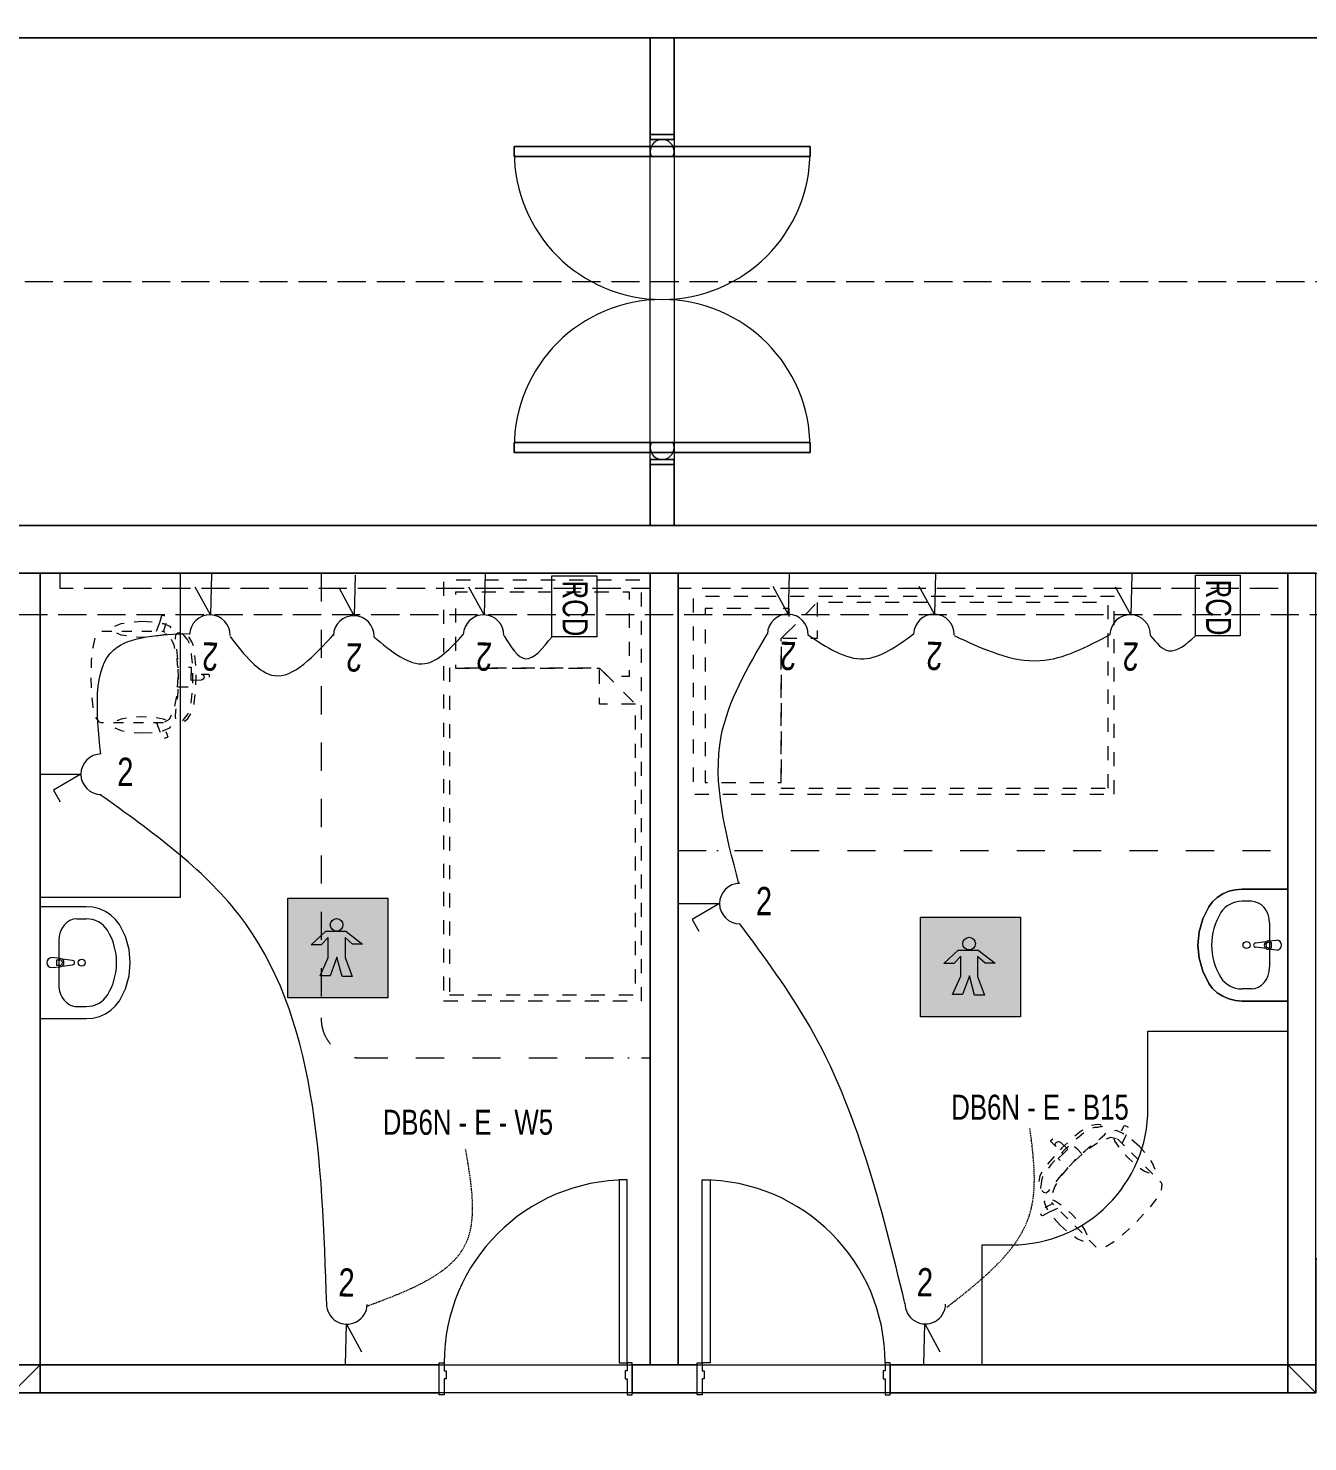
# Model space of a CAD drawing. Header units: millimetres. Extents: x 11356 to 46017, y -5218 to 16780.
# Drawn here: x 24480 to 30879, y 9708 to 16780 of the extents above; entities that cross this region are included whole.
import ezdxf

# ---------------------------------------------------------------- set-up
doc = ezdxf.new("R2010")
doc.units = ezdxf.units.MM
for name, pattern in [('IMPORT-Contour Line', [100, 50, -50]), ('IMPORT-Dashed', [282.222223, 141.111112, -141.111112]), ('IMPORT-Hidden Line', [195.611112, 141.111112, -54.5]), ('IMPORT-Insulation 90', [90, 0, -90, 0, 0]), ('IMPORT-Small Dashed', [141.111111, 70.555556, -70.555556]), ('WSP_NZ_Hidden', [9.5, 6.5, -3])]:
    doc.linetypes.add(name, pattern=pattern)
for name, color, linetype, lineweight in [('_Essential Power', 1, 'Continuous', 13), ('_Non Essential Power', 1, 'Continuous', 13), ('A-Des_ Fittings General_Pen_No__1', 7, 'Continuous', 13), ('A-Des_ Fittings General_Pen_No__81', 251, 'Continuous', 18), ('A-Des_ Fittings Plumbing', 7, 'Continuous', 13), ('A-Des_ Fittings Plumbing_Pen_No__81', 251, 'Continuous', 18), ('A-Des_ Furniture_Pen_No__81', 251, 'Continuous', 18), ('A-Des_ Roofs_Pen_No__81', 251, 'Continuous', 18), ('A-Des_ Walls', 7, 'Continuous', 13), ('A-Des_ Walls_Pen_No__81', 251, 'Continuous', 18), ('ARCHICAD Doors_Pen_No__81', 251, 'Continuous', 18), ('L07 Enlarged Ground Proposed Plan 02_GFGF Enlarged Proposed Plan 02_dwg', 8, 'Continuous', 13), ('New_A-Des_ Fittings General_Pen_No__1', 7, 'Continuous', 13), ('New_A-Des_ Zones_Pen_No__94', 250, 'Continuous', 18)]:
    doc.layers.add(name, color=color, linetype=linetype, lineweight=lineweight)
doc.styles.add('Arial Narrow', font='ARIALN.TTF', dxfattribs={"width": 0.9, "height": 125})

# ---------------------------------------------------------------- blocks, each defined once
blk = doc.blocks.new('L07 Enlarged Ground Proposed Plan 02_GFGF Enlarged Proposed Plan 02_dwg_Slab_2_1-12185896-NEW GROUND FLOOR LAYOUT - ELECTRICAL PROPOSED PLAN 02')
at = {"layer": 'A-Des_ Furniture_Pen_No__81', "color": 254, "flags": 128}
blk.add_lwpolyline([(24539.7, 12431.5), (24539.7, 14053.3), (25239.7, 14053.3), (25239.7, 12431.5)], close=True, dxfattribs=at)
blk = doc.blocks.new('L07 Enlarged Ground Proposed Plan 02_GFGF Enlarged Proposed Plan 02_dwg_Slab_3_1-12185897-NEW GROUND FLOOR LAYOUT - ELECTRICAL PROPOSED PLAN 02')
at = {"layer": 'A-Des_ Furniture_Pen_No__81', "color": 254, "flags": 128}
blk.add_lwpolyline([(30079.7, 11376.8), (30079.7, 11763.3), (30779.7, 11763.3), (30779.7, 10093.3), (30079.7, 10093.3), (29250.5, 10093.3), (29250.5, 10693.3), (29396.2, 10693.3)], dxfattribs=at)
at = {"layer": 'A-Des_ Furniture_Pen_No__81', "color": 254}
blk.add_arc((29396.2, 11376.8), 683.5, 270, 0, dxfattribs=at)
blk = doc.blocks.new('L07 Enlarged Ground Proposed Plan 02_GFGF Enlarged Proposed Plan 02_dwg_Wall_1_1-12185911-NEW GROUND FLOOR LAYOUT - ELECTRICAL PROPOSED PLAN 02')
at = {"layer": 'A-Des_ Walls', "color": 50, "flags": 128}
blk.add_lwpolyline([(19130, 16780.4), (19130, 16733.3), (38942.7, 16733.3), (38942.7, 16780.4)], dxfattribs=at)
at = {"layer": 'A-Des_ Walls_Pen_No__81', "color": 254, "flags": 128}
for points in [[(27589.7, 16733.3), (19130, 16733.3), (19130, 16780.4)], [(27709.7, 16733.3), (38942.7, 16733.3), (38942.7, 16780.4)]]:
    blk.add_lwpolyline(points, dxfattribs=at)
blk = doc.blocks.new('L07 Enlarged Ground Proposed Plan 02_GFGF Enlarged Proposed Plan 02_dwg_Wall_25_1-12186026-NEW GROUND FLOOR LAYOUT - ELECTRICAL PROPOSED PLAN 02')
at = {"layer": 'A-Des_ Walls', "color": 50, "flags": 128}
blk.add_lwpolyline([(38739, 14293.3), (24399.7, 14293.3), (24399.7, 14053.3), (38739, 14053.3)], close=True, dxfattribs=at)
at = {"layer": 'A-Des_ Walls_Pen_No__81', "color": 254}
for p, q in [((27589.7, 14293.3), (24399.7, 14293.3)), ((24539.7, 14053.3), (27589.7, 14053.3)), ((27729.7, 14053.3), (30779.7, 14053.3))]:
    blk.add_line(p, q, dxfattribs=at)
at = {"layer": 'A-Des_ Walls_Pen_No__81', "color": 254, "flags": 128}
blk.add_lwpolyline([(27709.7, 14293.3), (38889, 14293.3), (38889, 14053.3)], dxfattribs=at)
blk = doc.blocks.new('L07 Enlarged Ground Proposed Plan 02_GFGF Enlarged Proposed Plan 02_dwg_Wall_35_1-12186041-NEW GROUND FLOOR LAYOUT - ELECTRICAL PROPOSED PLAN 02')
at = {"layer": 'A-Des_ Walls', "color": 50, "flags": 128}
for points in [[(24539.7, 10093.3), (24399.7, 9953.3), (24539.7, 9953.3), (24539.7, 10093.3), (24539.7, 14053.3), (24399.7, 14053.3), (24399.7, 10093.3)], [(24399.7, 10093.3), (24399.7, 9953.3), (24539.7, 10093.3)]]:
    blk.add_lwpolyline(points, close=True, dxfattribs=at)
at = {"layer": 'A-Des_ Walls_Pen_No__81', "color": 254}
blk.add_line((24539.7, 10093.3), (24539.7, 14053.3), dxfattribs=at)
at = {"layer": 'A-Des_ Walls_Pen_No__81', "color": 254, "flags": 128}
blk.add_lwpolyline([(24399.7, 14053.3), (24399.7, 9953.3), (24539.7, 9953.3)], dxfattribs=at)
blk = doc.blocks.new('L07 Enlarged Ground Proposed Plan 02_GFGF Enlarged Proposed Plan 02_dwg_CI Tools Door_22__1-12186042-NEW GROUND FLOOR LAYOUT - ELECTRICAL PROPOSED PLAN 02')
at = {"layer": 'ARCHICAD Doors_Pen_No__81', "color": 254, "flags": 128}
for points in [[(27434.7, 11018.3), (27434.7, 10103.3), (27474.7, 10103.3), (27474.7, 11018.3), (27434.7, 11018.3), (27434.7, 10103.3), (27474.7, 10103.3), (27474.7, 11018.3)], [(26569.7, 10063.3), (26569.7, 10023.3), (26559.7, 10023.3), (26559.7, 9943.3), (26534.7, 9943.3), (26534.7, 10103.3), (26559.7, 10103.3), (26559.7, 10063.3), (26569.7, 10063.3), (26569.7, 10023.3), (26559.7, 10023.3), (26559.7, 9943.3), (26534.7, 9943.3), (26534.7, 10103.3), (26559.7, 10103.3), (26559.7, 10063.3)], [(27464.7, 10063.3), (27464.7, 10023.3), (27474.7, 10023.3), (27474.7, 9943.3), (27499.7, 9943.3), (27499.7, 10103.3), (27474.7, 10103.3), (27474.7, 10063.3), (27464.7, 10063.3), (27464.7, 10023.3), (27474.7, 10023.3), (27474.7, 9943.3), (27499.7, 9943.3), (27499.7, 10103.3), (27474.7, 10103.3), (27474.7, 10063.3)]]:
    blk.add_lwpolyline(points, close=True, dxfattribs=at)
at = {"layer": 'ARCHICAD Doors_Pen_No__81', "color": 254}
blk.add_arc((27474.7, 10103.3), 915, 90, 180, dxfattribs=at)
blk = doc.blocks.new('L07 Enlarged Ground Proposed Plan 02_GFGF Enlarged Proposed Plan 02_dwg_CI Tools Door_23__1-12186043-NEW GROUND FLOOR LAYOUT - ELECTRICAL PROPOSED PLAN 02')
at = {"layer": 'ARCHICAD Doors_Pen_No__81', "color": 254, "flags": 128}
for points in [[(27889.7, 11018.3), (27889.7, 10103.3), (27849.7, 10103.3), (27849.7, 11018.3), (27889.7, 11018.3), (27889.7, 10103.3), (27849.7, 10103.3), (27849.7, 11018.3)], [(27859.7, 10063.3), (27859.7, 10023.3), (27849.7, 10023.3), (27849.7, 9943.3), (27824.7, 9943.3), (27824.7, 10103.3), (27849.7, 10103.3), (27849.7, 10063.3), (27859.7, 10063.3), (27859.7, 10023.3), (27849.7, 10023.3), (27849.7, 9943.3), (27824.7, 9943.3), (27824.7, 10103.3), (27849.7, 10103.3), (27849.7, 10063.3)], [(28754.7, 10063.3), (28754.7, 10023.3), (28764.7, 10023.3), (28764.7, 9943.3), (28789.7, 9943.3), (28789.7, 10103.3), (28764.7, 10103.3), (28764.7, 10063.3), (28754.7, 10063.3), (28754.7, 10023.3), (28764.7, 10023.3), (28764.7, 9943.3), (28789.7, 9943.3), (28789.7, 10103.3), (28764.7, 10103.3), (28764.7, 10063.3)]]:
    blk.add_lwpolyline(points, close=True, dxfattribs=at)
at = {"layer": 'ARCHICAD Doors_Pen_No__81', "color": 254}
blk.add_arc((27849.7, 10103.3), 915, 0, 90, dxfattribs=at)
blk = doc.blocks.new('L07 Enlarged Ground Proposed Plan 02_GFGF Enlarged Proposed Plan 02_dwg_Wall_36_1-12186044-NEW GROUND FLOOR LAYOUT - ELECTRICAL PROPOSED PLAN 02')
at = {"layer": 'A-Des_ Walls', "color": 50, "flags": 128}
for points in [[(24539.7, 10093.3), (24539.7, 9953.3), (26534.7, 9953.3), (26534.7, 10093.3)], [(27499.7, 10093.3), (27499.7, 9953.3), (27824.7, 9953.3), (27824.7, 10093.3)], [(30779.7, 9953.3), (30919.7, 9953.3), (30779.7, 10093.3)]]:
    blk.add_lwpolyline(points, close=True, dxfattribs=at)
blk.add_lwpolyline([(30779.7, 10093.3), (30919.7, 9953.3), (30919.7, 10093.3), (30779.7, 10093.3), (28789.7, 10093.3), (28789.7, 9953.3), (30779.7, 9953.3), (30779.7, 10093.3)], dxfattribs=at)
at = {"layer": 'A-Des_ Walls_Pen_No__81', "color": 254, "flags": 128}
for points in [[(24539.7, 9953.3), (26534.7, 9953.3), (26534.7, 10093.3), (24539.7, 10093.3)], [(27589.7, 10093.3), (27499.7, 10093.3), (27499.7, 9953.3), (27824.7, 9953.3), (27824.7, 10093.3), (27729.7, 10093.3)], [(30919.7, 10093.3), (30919.7, 9953.3), (28789.7, 9953.3), (28789.7, 10093.3), (30779.7, 10093.3)]]:
    blk.add_lwpolyline(points, dxfattribs=at)
for name in ['L07 Enlarged Ground Proposed Plan 02_GFGF Enlarged Proposed Plan 02_dwg_CI Tools Door_22__1-12186042-NEW GROUND FLOOR LAYOUT - ELECTRICAL PROPOSED PLAN 02', 'L07 Enlarged Ground Proposed Plan 02_GFGF Enlarged Proposed Plan 02_dwg_CI Tools Door_23__1-12186043-NEW GROUND FLOOR LAYOUT - ELECTRICAL PROPOSED PLAN 02']:
    blk.add_blockref(name, (0, 0))
blk = doc.blocks.new('L07 Enlarged Ground Proposed Plan 02_GFGF Enlarged Proposed Plan 02_dwg_Wall_37_1-12186045-NEW GROUND FLOOR LAYOUT - ELECTRICAL PROPOSED PLAN 02')
at = {"layer": 'A-Des_ Walls', "color": 50, "flags": 128}
blk.add_lwpolyline([(30919.7, 10093.3), (30919.7, 14053.3), (30779.7, 14053.3), (30779.7, 10093.3)], close=True, dxfattribs=at)
at = {"layer": 'A-Des_ Walls_Pen_No__81', "color": 254}
for p, q in [((30779.7, 14053.3), (30779.7, 10093.3)), ((30919.7, 10763.3), (30919.7, 14053.3)), ((30919.7, 10093.3), (30919.7, 10623.3))]:
    blk.add_line(p, q, dxfattribs=at)
blk = doc.blocks.new('L07 Enlarged Ground Proposed Plan 02_GFGF Enlarged Proposed Plan 02_dwg_Wall_39_1-12186049-NEW GROUND FLOOR LAYOUT - ELECTRICAL PROPOSED PLAN 02')
at = {"layer": 'A-Des_ Walls', "color": 50, "flags": 128}
blk.add_lwpolyline([(27729.7, 10093.3), (27729.7, 14053.3), (27589.7, 14053.3), (27589.7, 10093.3)], close=True, dxfattribs=at)
at = {"layer": 'A-Des_ Walls_Pen_No__81', "color": 254}
for p, q in [((27589.7, 14053.3), (27589.7, 10093.3)), ((27729.7, 10093.3), (27729.7, 14053.3))]:
    blk.add_line(p, q, dxfattribs=at)
blk = doc.blocks.new('L07 Enlarged Ground Proposed Plan 02_GFGF Enlarged Proposed Plan 02_dwg_CI Tools Door_33__1-12186104-NEW GROUND FLOOR LAYOUT - ELECTRICAL PROPOSED PLAN 02')
at = {"layer": 'ARCHICAD Doors_Pen_No__81', "color": 254, "flags": 128}
for points in [[(27589.7, 16248.3), (27709.7, 16248.3), (27709.7, 16223.3), (27589.7, 16223.3)], [(27709.7, 16223.3), (27709.7, 16248.3), (27589.7, 16248.3), (27589.7, 16223.3)], [(26909.7, 16188.3), (26909.7, 16138.3), (27703, 16138.3), (26909.7, 16138.3), (26909.7, 16188.3), (27703, 16188.3)], [(28389.7, 16138.3), (28389.7, 16188.3), (27596.4, 16188.3), (28389.7, 16188.3), (28389.7, 16138.3), (27596.4, 16138.3)], [(26909.7, 14658.3), (26909.7, 14708.3), (27703, 14708.3), (26909.7, 14708.3), (26909.7, 14658.3), (27703, 14658.3)], [(28389.7, 14708.3), (28389.7, 14658.3), (27596.4, 14658.3), (28389.7, 14658.3), (28389.7, 14708.3), (27596.4, 14708.3)], [(27589.7, 14598.3), (27709.7, 14598.3), (27709.7, 14623.3), (27589.7, 14623.3)], [(27709.7, 14623.3), (27709.7, 14598.3), (27589.7, 14598.3), (27589.7, 14623.3)]]:
    blk.add_lwpolyline(points, close=True, dxfattribs=at)
at = {"layer": 'ARCHICAD Doors_Pen_No__81', "color": 254}
for centre, radius, start, end in [((27649.7, 16163.3), 60, 0, 180), ((27649.7, 16163.3), 740, 180, 360), ((27639.7, 16163.3), 50, 150, 210), ((27639.7, 16163.3), 50, 150, 210), ((27659.7, 16163.3), 50, 330, 30), ((27659.7, 16163.3), 50, 330, 30), ((27649.7, 14683.3), 740, 0, 180), ((27639.7, 14683.3), 50, 150, 210), ((27639.7, 14683.3), 50, 150, 210), ((27649.7, 14683.3), 60, 180, 0), ((27659.7, 14683.3), 50, 330, 30), ((27659.7, 14683.3), 50, 330, 30)]:
    blk.add_arc(centre, radius, start, end, dxfattribs=at)
blk = doc.blocks.new('L07 Enlarged Ground Proposed Plan 02_GFGF Enlarged Proposed Plan 02_dwg_Wall_84_1-12186105-NEW GROUND FLOOR LAYOUT - ELECTRICAL PROPOSED PLAN 02')
at = {"layer": 'A-Des_ Walls', "color": 50, "flags": 128}
for points in [[(27709.7, 16733.3), (27589.7, 16733.3), (27589.7, 16248.3), (27709.7, 16248.3)], [(27589.7, 14293.3), (27709.7, 14293.3), (27709.7, 14598.3), (27589.7, 14598.3)]]:
    blk.add_lwpolyline(points, close=True, dxfattribs=at)
at = {"layer": 'A-Des_ Walls_Pen_No__81', "color": 254, "flags": 128}
for points in [[(27589.7, 16733.3), (27589.7, 16248.3), (27709.7, 16248.3), (27709.7, 16733.3)], [(27589.7, 14293.3), (27589.7, 14598.3), (27709.7, 14598.3), (27709.7, 14293.3)]]:
    blk.add_lwpolyline(points, dxfattribs=at)
blk.add_blockref('L07 Enlarged Ground Proposed Plan 02_GFGF Enlarged Proposed Plan 02_dwg_CI Tools Door_33__1-12186104-NEW GROUND FLOOR LAYOUT - ELECTRICAL PROPOSED PLAN 02', (0, 0))
blk = doc.blocks.new('L07 Enlarged Ground Proposed Plan 02_GFGF Enlarged Proposed Plan 02_dwg_Roof_1_1-12186170-NEW GROUND FLOOR LAYOUT - ELECTRICAL PROPOSED PLAN 02')
at = {"layer": 'A-Des_ Roofs_Pen_No__81', "color": 254, "linetype": 'IMPORT-Hidden Line', "flags": 128}
for points in [[(11355.8, 15514.2), (40119.7, 15514.2), (40119.7, 16780.4)], [(40119.7, 15514.2), (40119.7, 13845.1), (11355.8, 13845.1)]]:
    blk.add_lwpolyline(points, dxfattribs=at)
blk = doc.blocks.new('L07 Enlarged Ground Proposed Plan 02_GFGF Enlarged Proposed Plan 02_dwg_Hospital Bed 24_60__1-12186219-NEW GROUND FLOOR LAYOUT - ELECTRICAL PROPOSED PLAN 02')
at = {"layer": 'A-Des_ Furniture_Pen_No__81', "color": 254, "linetype": 'IMPORT-Small Dashed', "flags": 128}
for points in [[(26557.1, 11913.7), (27547.1, 11913.7), (27547.1, 14018.7), (26557.1, 14018.7)], [(26617.1, 13578.7), (27337.1, 13578.7), (27377.1, 13538.7), (27487.1, 13538.7), (27487.1, 13958.7), (26617.1, 13958.7)], [(26587.1, 11943.7), (27517.1, 11943.7), (27517.1, 13398.7), (27337.1, 13578.7), (26587.1, 13578.7)]]:
    blk.add_lwpolyline(points, close=True, dxfattribs=at)
blk.add_lwpolyline([(27517.1, 13398.7), (27337.1, 13398.7), (27337.1, 13578.7)], dxfattribs=at)
blk = doc.blocks.new('L07 Enlarged Ground Proposed Plan 02_GFGF Enlarged Proposed Plan 02_dwg_Office Chair 06 24_61__1-12186220-NEW GROUND FLOOR LAYOUT - ELECTRICAL PROPOSED PLAN 02')
at = {"layer": 'A-Des_ Furniture_Pen_No__81', "color": 254, "linetype": 'IMPORT-Contour Line', "flags": 128}
for points in [[(25049.9, 13813.4), (25107, 13810.3), (25155.3, 13801.6), (25187.6, 13788.6), (25198.9, 13773.2), (25187.6, 13757.7), (25155.3, 13744.7), (25107, 13736), (25049.9, 13732.9), (24992.9, 13736), (24944.6, 13744.7), (24912.3, 13757.7), (24900.9, 13773.2), (24912.3, 13788.6), (24944.6, 13801.6), (24992.9, 13810.3)], [(25317, 13591.6), (25310.1, 13664.9), (25305.3, 13690.7), (25298, 13710.7), (25277.9, 13741.7), (25264.8, 13752.2), (25228.7, 13755.5), (25217.1, 13748.8), (25214.1, 13731.6), (25216.7, 13702.7), (25222.5, 13657.4), (25227.2, 13606.4), (25229.5, 13534.1), (25227.2, 13461.8), (25222.5, 13410.9), (25216.7, 13365.6), (25214.1, 13336.7), (25217.1, 13319.5), (25228.7, 13312.7), (25264.8, 13316), (25277.9, 13326.6), (25298, 13357.6), (25305.3, 13377.6), (25310.1, 13403.4), (25317, 13476.6), (25319.2, 13534.1)], [(25049.9, 13254.9), (25107, 13257.9), (25155.3, 13266.7), (25187.6, 13279.7), (25198.9, 13295.1), (25187.6, 13310.5), (25155.3, 13323.6), (25107, 13332.3), (25049.9, 13335.4), (24992.9, 13332.3), (24944.6, 13323.6), (24912.3, 13310.5), (24900.9, 13295.1), (24912.3, 13279.7), (24944.6, 13266.7), (24992.9, 13257.9)]]:
    blk.add_lwpolyline(points, close=True, dxfattribs=at)
for points in [[(25121.3, 13763.4), (25136.9, 13806.8), (25139.8, 13811.9), (25144.4, 13815.6), (25150, 13817.2), (25155.8, 13816.5), (25160.9, 13813.6), (25164.5, 13809), (25166.1, 13803.3), (25165.4, 13797.5)], [(25136.9, 13806.8), (25148.3, 13842.2), (25152.1, 13844.1), (25174.9, 13836.7), (25176.8, 13832.9), (25165.4, 13797.5), (25155.7, 13763.3), (25183.6, 13746), (25207.3, 13696.3), (25223.2, 13621.9), (25225.6, 13584.5), (25264.3, 13584.5), (25294.2, 13584.5), (25294.2, 13551), (25344.1, 13549.2), (25381, 13549.2), (25384, 13546.2), (25384, 13534.1), (25384, 13522.1), (25381, 13519), (25344.1, 13519), (25294.2, 13517.3), (25294.2, 13483.8), (25264.3, 13483.8), (25225.6, 13483.8), (25223.2, 13446.4), (25207.3, 13372), (25183.6, 13322.3), (25155.7, 13305), (25165.4, 13270.8), (25176.8, 13235.4), (25174.9, 13231.6), (25152.1, 13224.1), (25148.3, 13226.1), (25136.9, 13261.5)], [(25155.7, 13305), (25155.5, 13304.9), (25121.3, 13304.9), (24912.2, 13304.9), (24876.1, 13304.9), (24845, 13304.9), (24836.4, 13309.4), (24815.3, 13336.2), (24814.4, 13338.4), (24803.7, 13384.3), (24796.6, 13453), (24796.5, 13454.1), (24794, 13534.1), (24796.5, 13614.2), (24796.6, 13615.2), (24803.7, 13684), (24814.4, 13729.9), (24815.3, 13732.1), (24836.4, 13758.9), (24845, 13763.4), (24876.1, 13763.4), (24912.2, 13763.4), (25121.3, 13763.4), (25155.5, 13763.4), (25155.7, 13763.3)], [(25259.3, 13742.9), (25254.2, 13749.2), (25251.6, 13752.9)], [(25251.6, 13315.4), (25254.2, 13319.1), (25259.3, 13325.4), (25265.5, 13334.4), (25275.6, 13346.1), (25283.2, 13359.3), (25289.5, 13379.7), (25294.5, 13405.6), (25298.2, 13435.6), (25300.7, 13468.1), (25302.2, 13501.4), (25302.6, 13534.1), (25302.2, 13566.9), (25300.7, 13600.2), (25298.2, 13632.7), (25294.5, 13662.7), (25289.5, 13688.6), (25283.2, 13709), (25275.6, 13722.2), (25265.5, 13733.9), (25259.3, 13742.9)], [(25225.6, 13483.8), (25228.8, 13534.1), (25225.6, 13584.5)], [(25294.2, 13517.3), (25294.2, 13534.1), (25294.2, 13551)], [(25344.1, 13549.2), (25349.8, 13548.1), (25354.7, 13544.8), (25357.9, 13539.9), (25359.1, 13534.1), (25357.9, 13528.4), (25354.7, 13523.5), (25349.8, 13520.2), (25344.1, 13519)], [(25121.3, 13304.9), (25136.9, 13261.5), (25139.8, 13256.4), (25144.4, 13252.7), (25150, 13251.1), (25155.8, 13251.8), (25160.9, 13254.7), (25164.5, 13259.3), (25166.1, 13265), (25165.4, 13270.8)]]:
    blk.add_lwpolyline(points, dxfattribs=at)
blk = doc.blocks.new('L07 Enlarged Ground Proposed Plan 02_GFGF Enlarged Proposed Plan 02_dwg_Office Chair 06 24_62__1-12186221-NEW GROUND FLOOR LAYOUT - ELECTRICAL PROPOSED PLAN 02')
at = {"layer": 'A-Des_ Furniture_Pen_No__81', "color": 254, "linetype": 'IMPORT-Contour Line', "flags": 128}
for points in [[(29609.8, 11136), (29563, 11079.3), (29548.1, 11057.6), (29539.1, 11038.4), (29531.4, 11002.2), (29533.3, 10985.5), (29556.4, 10957.6), (29569.4, 10954.2), (29583.7, 10964.2), (29602.3, 10986.5), (29630.2, 11022.7), (29662.9, 11062), (29712.4, 11114.7), (29765.2, 11164.2), (29804.5, 11196.9), (29840.7, 11224.9), (29862.9, 11243.5), (29873, 11257.8), (29869.5, 11270.7), (29841.7, 11293.9), (29824.9, 11295.8), (29788.8, 11288), (29769.6, 11279.1), (29747.9, 11264.2), (29691.2, 11217.3), (29649, 11178.2)], [(30036.8, 11185.3), (29994.4, 11223.4), (29954, 11251.4), (29921.9, 11265), (29903, 11262.2), (29900.1, 11243.2), (29913.7, 11211.2), (29941.8, 11170.8), (29979.9, 11128.3), (30022.4, 11090.2), (30062.8, 11062.2), (30094.8, 11048.6), (30113.7, 11051.4), (30116.6, 11070.3), (30103, 11102.4), (30075, 11142.8)], [(29641.9, 10790.3), (29603.8, 10832.8), (29575.7, 10873.2), (29562.1, 10905.2), (29565, 10924.2), (29583.9, 10927), (29616, 10913.4), (29656.3, 10885.4), (29698.8, 10847.2), (29737, 10804.8), (29765, 10764.4), (29778.6, 10732.3), (29775.7, 10713.4), (29756.8, 10710.5), (29724.8, 10724.2), (29684.4, 10752.2)]]:
    blk.add_lwpolyline(points, close=True, dxfattribs=at)
for points in [[(29585.1, 10856.5), (29552, 10839.5), (29547.9, 10840.8), (29537.1, 10862.2), (29538.4, 10866.3), (29571.5, 10883.2), (29602.5, 10900.6), (29595.1, 10932.5), (29613.4, 10984.5), (29654.8, 11048.3), (29679.6, 11076.4), (29652.2, 11103.8), (29631, 11125), (29654.7, 11148.6), (29620.7, 11185.1), (29594.6, 11211.2), (29594.6, 11215.5), (29603.2, 11224), (29611.7, 11232.5), (29615.9, 11232.6), (29642, 11206.5), (29678.6, 11172.5), (29702.2, 11196.1), (29723.4, 11175), (29750.7, 11147.6), (29778.9, 11172.4), (29842.7, 11213.7), (29894.7, 11232.1), (29926.6, 11224.6), (29943.9, 11255.6), (29960.9, 11288.7), (29965, 11290.1), (29986.3, 11279.2), (29987.6, 11275.2), (29970.6, 11242.1)], [(29851.5, 11285.1), (29847, 11284.3), (29838.9, 11283.5), (29828.2, 11281.4), (29812.8, 11280.3), (29798, 11276.4), (29779.2, 11266.4), (29757.3, 11251.6), (29733.5, 11233), (29708.8, 11211.8), (29684.2, 11189.3), (29660.7, 11166.5), (29637.9, 11143), (29615.3, 11118.4), (29594.2, 11093.6), (29575.6, 11069.8), (29560.7, 11048), (29550.8, 11029.2), (29546.9, 11014.4), (29545.7, 10999), (29543.7, 10988.2)], [(29951.1, 11200.3), (29970.6, 11242.1), (29972.3, 11247.8), (29971.6, 11253.6), (29968.8, 11258.7), (29964.2, 11262.3), (29958.5, 11263.9), (29952.7, 11263.1), (29947.6, 11260.3), (29943.9, 11255.6)], [(29926.6, 11224.6), (29926.8, 11224.6), (29951.1, 11200.3), (30098.9, 11052.5), (30124.4, 11027), (30146.4, 11005), (30149.2, 10995.7), (30145.3, 10961.8), (30144.4, 10959.7), (30119.4, 10919.6), (30075.9, 10866), (30075.2, 10865.2), (30020.4, 10806.8), (29962, 10752), (29961.2, 10751.3), (29907.5, 10707.7), (29867.5, 10682.8), (29865.3, 10681.9), (29831.4, 10677.9), (29822.1, 10680.8), (29800.2, 10702.7), (29774.7, 10728.2), (29626.8, 10876.1), (29602.6, 10900.3), (29602.5, 10900.6)], [(29620.7, 11185.1), (29617.5, 11190), (29616.3, 11195.7), (29617.5, 11201.5), (29620.8, 11206.4), (29625.7, 11209.7), (29631.4, 11210.8), (29637.2, 11209.7), (29642, 11206.5)], [(29678.6, 11172.5), (29666.6, 11160.5), (29654.7, 11148.6)], [(29750.7, 11147.6), (29712.9, 11114.3), (29679.6, 11076.4)], [(29543.7, 10988.2), (29542.9, 10980.2), (29542.1, 10975.7)], [(29626.8, 10876.1), (29585.1, 10856.5), (29579.4, 10854.9), (29573.6, 10855.6), (29568.5, 10858.4), (29564.9, 10863), (29563.3, 10868.6), (29564, 10874.5), (29566.9, 10879.6), (29571.5, 10883.2)]]:
    blk.add_lwpolyline(points, dxfattribs=at)
blk = doc.blocks.new('L07 Enlarged Ground Proposed Plan 02_GFGF Enlarged Proposed Plan 02_dwg_Basin 24_63__1-12186222-NEW GROUND FLOOR LAYOUT - ELECTRICAL PROPOSED PLAN 02')
at = {"layer": 'A-Des_ Fittings Plumbing', "color": 50, "flags": 128}
blk.add_lwpolyline([(30779.7, 11913.3), (30779.7, 12473.3), (30550.6, 12473.3), (30516.9, 12470.6), (30484.2, 12462.6), (30453.7, 12449.5), (30426.3, 12431.8), (30402.8, 12410), (30384.1, 12384.8), (30354.2, 12324), (30335.9, 12259.5), (30329.7, 12193.3), (30335.9, 12127.1), (30354.2, 12062.7), (30384.1, 12001.8), (30402.8, 11976.6), (30426.3, 11954.8), (30453.7, 11937.1), (30484.2, 11924), (30516.9, 11916), (30550.6, 11913.3)], close=True, dxfattribs=at)
at = {"layer": 'A-Des_ Fittings Plumbing_Pen_No__81', "color": 254}
for p, q in [((30596.4, 12412.4), (30550.6, 12412.4)), ((30687.4, 12304.2), (30687.4, 12082.4)), ((30618, 12204.4), (30670.9, 12211)), ((30670.9, 12175.6), (30618, 12182.2)), ((30680.4, 12214.3), (30722.4, 12218.3)), ((30722.4, 12168.3), (30680.4, 12172.3)), ((30596.4, 11974.2), (30550.6, 11974.2))]:
    blk.add_line(p, q, dxfattribs=at)
at = {"layer": 'A-Des_ Fittings Plumbing_Pen_No__81', "color": 254, "flags": 128}
blk.add_lwpolyline([(30779.7, 11913.3), (30550.6, 11913.3), (30516.9, 11916), (30484.2, 11924), (30453.7, 11937.1), (30426.3, 11954.8), (30402.8, 11976.6), (30384.1, 12001.8), (30354.2, 12062.7), (30335.9, 12127.1), (30329.7, 12193.3), (30335.9, 12259.5), (30354.2, 12324), (30384.1, 12384.8), (30402.8, 12410), (30426.3, 12431.8), (30453.7, 12449.5), (30484.2, 12462.6), (30516.9, 12470.6), (30550.6, 12473.3), (30779.7, 12473.3)], close=True, dxfattribs=at)
blk.add_lwpolyline([(30682.6, 12179.7), (30697.5, 12179.7), (30697.5, 12206.9), (30682.6, 12206.9)], dxfattribs=at)
at = {"layer": 'A-Des_ Fittings Plumbing_Pen_No__81', "color": 254}
blk.add_circle((30572.6, 12193.3), 17.5, dxfattribs=at)
for centre, radius, start, end in [((30619.4, 12193.3), 11.2, 97.13892, 262.86108), ((30682.3, 12193.3), 21.1, 122.77103, 237.22897), ((30682.6, 12193.3), 13.6, 90, 270), ((30682.3, 12193.3), 21.1, 95.16961, 122.77103), ((30682.3, 12193.3), 21.1, 237.22897, 264.83039), ((30722.4, 12193.3), 25, 270, 90)]:
    blk.add_arc(centre, radius, start, end, dxfattribs=at)
for centre, major_axis, ratio, start_param, end_param in [((30550.6, 12304.2), (121.2, 0), 0.892754, 1.570796, 2.644618), ((30596.4, 12304.1), (0, 108.3), 0.83962, 4.712389, 6.283185), ((30779.7, 12193.3), (381.8, 0), 0.892754, 2.644618, 3.638567), ((30550.6, 12082.4), (121.2, 0), 0.892754, 3.638567, 4.712389), ((30596.4, 12082.5), (0, 108.3), 0.83962, 3.141593, 4.712389)]:
    blk.add_ellipse(centre, major_axis=major_axis, ratio=ratio, start_param=start_param, end_param=end_param, dxfattribs=at)
blk = doc.blocks.new('L07 Enlarged Ground Proposed Plan 02_GFGF Enlarged Proposed Plan 02_dwg_Hospital Bed 24_64__1-12186223-NEW GROUND FLOOR LAYOUT - ELECTRICAL PROPOSED PLAN 02')
at = {"layer": 'A-Des_ Furniture_Pen_No__81', "color": 254, "linetype": 'IMPORT-Small Dashed', "flags": 128}
for points in [[(29910.8, 12947.6), (29910.8, 13937.6), (27805.8, 13937.6), (27805.8, 12947.6)], [(28245.8, 13007.6), (28245.8, 13727.6), (28285.8, 13767.6), (28285.8, 13877.6), (27865.8, 13877.6), (27865.8, 13007.6)], [(29880.8, 12977.6), (29880.8, 13907.6), (28425.8, 13907.6), (28245.8, 13727.6), (28245.8, 12977.6)]]:
    blk.add_lwpolyline(points, close=True, dxfattribs=at)
blk.add_lwpolyline([(28425.8, 13907.6), (28425.8, 13727.6), (28245.8, 13727.6)], dxfattribs=at)
blk = doc.blocks.new('L07 Enlarged Ground Proposed Plan 02_GFGF Enlarged Proposed Plan 02_dwg_Basin 24_85__1-12186254-NEW GROUND FLOOR LAYOUT - ELECTRICAL PROPOSED PLAN 02')
at = {"layer": 'A-Des_ Fittings Plumbing', "color": 50, "flags": 128}
blk.add_lwpolyline([(24539.7, 11825.4), (24768.8, 11825.4), (24802.5, 11828.1), (24835.1, 11836.1), (24865.7, 11849.2), (24893.1, 11866.9), (24916.5, 11888.7), (24935.3, 11913.9), (24965.2, 11974.7), (24983.5, 12039.1), (24989.7, 12105.4), (24983.5, 12171.6), (24965.2, 12236), (24935.3, 12296.9), (24916.5, 12322), (24893.1, 12343.8), (24865.7, 12361.6), (24835.1, 12374.7), (24802.5, 12382.7), (24768.8, 12385.4), (24539.7, 12385.4)], close=True, dxfattribs=at)
at = {"layer": 'A-Des_ Fittings Plumbing_Pen_No__81', "color": 254}
for p, q in [((24723, 12324.5), (24768.8, 12324.5)), ((24632, 12216.3), (24632, 11994.5)), ((24639, 12126.4), (24597, 12130.4)), ((24701.4, 12116.5), (24648.5, 12123.1)), ((24648.5, 12087.6), (24701.4, 12094.3)), ((24597, 12080.4), (24639, 12084.4)), ((24723, 11886.2), (24768.8, 11886.2))]:
    blk.add_line(p, q, dxfattribs=at)
at = {"layer": 'A-Des_ Fittings Plumbing_Pen_No__81', "color": 254, "flags": 128}
blk.add_lwpolyline([(24539.7, 11825.4), (24768.8, 11825.4), (24802.5, 11828.1), (24835.1, 11836.1), (24865.7, 11849.2), (24893.1, 11866.9), (24916.5, 11888.7), (24935.3, 11913.9), (24965.2, 11974.7), (24983.5, 12039.1), (24989.7, 12105.4), (24983.5, 12171.6), (24965.2, 12236), (24935.3, 12296.9), (24916.5, 12322), (24893.1, 12343.8), (24865.7, 12361.6), (24835.1, 12374.7), (24802.5, 12382.7), (24768.8, 12385.4), (24539.7, 12385.4)], close=True, dxfattribs=at)
blk.add_lwpolyline([(24636.8, 12091.8), (24621.9, 12091.8), (24621.9, 12119), (24636.8, 12119)], dxfattribs=at)
at = {"layer": 'A-Des_ Fittings Plumbing_Pen_No__81', "color": 254}
blk.add_circle((24746.8, 12105.4), 17.5, dxfattribs=at)
for centre, radius, start, end in [((24597, 12105.4), 25, 90, 270), ((24636.8, 12105.4), 13.6, 270, 90), ((24637.1, 12105.4), 21.1, 57.22897, 84.83039), ((24637.1, 12105.4), 21.1, 302.77103, 57.22897), ((24700, 12105.4), 11.2, 277.13892, 82.86108), ((24637.1, 12105.4), 21.1, 275.16961, 302.77103)]:
    blk.add_arc(centre, radius, start, end, dxfattribs=at)
for centre, major_axis, ratio, start_param, end_param in [((24723, 12216.2), (0, 108.3), 0.83962, 0, 1.570796), ((24768.8, 12216.3), (121.2, 0), 0.892754, 0.496975, 1.570796), ((24539.7, 12105.4), (381.8, 0), 0.892754, 5.78621, 6.78016), ((24723, 11994.6), (0, 108.3), 0.83962, 1.570796, 3.141593), ((24768.8, 11994.4), (121.2, 0), 0.892754, 4.712389, 5.78621)]:
    blk.add_ellipse(centre, major_axis=major_axis, ratio=ratio, start_param=start_param, end_param=end_param, dxfattribs=at)
blk = doc.blocks.new('L07 Enlarged Ground Proposed Plan 02_GFGF Enlarged Proposed Plan 02_dwg_Wall_133_1-12186340-NEW GROUND FLOOR LAYOUT - ELECTRICAL PROPOSED PLAN 02')
at = {"layer": 'A-Des_ Fittings General_Pen_No__81', "color": 254, "linetype": 'IMPORT-Hidden Line', "flags": 128}
blk.add_lwpolyline([(24637.9, 14053.3), (24637.9, 13978.3), (27589.7, 13978.3), (27589.7, 14053.3)], close=True, dxfattribs=at)
blk = doc.blocks.new('L07 Enlarged Ground Proposed Plan 02_GFGF Enlarged Proposed Plan 02_dwg_Wall_134_1-12186341-NEW GROUND FLOOR LAYOUT - ELECTRICAL PROPOSED PLAN 02')
at = {"layer": 'A-Des_ Fittings General_Pen_No__81', "color": 254, "linetype": 'IMPORT-Hidden Line', "flags": 128}
blk.add_lwpolyline([(27729.7, 14053.3), (27729.7, 13978.3), (30779.7, 13978.3), (30779.7, 14053.3)], close=True, dxfattribs=at)
blk = doc.blocks.new('L07 Enlarged Ground Proposed Plan 02_GFGF Enlarged Proposed Plan 02_dwg-12097911-NEW GROUND FLOOR LAYOUT - ELECTRICAL PROPOSED PLAN 02')
at = {"layer": 'A-Des_ Fittings General_Pen_No__1', "color": 9, "linetype": 'IMPORT-Dashed'}
for p, q in [((25944.6, 14053.3), (25944.6, 11829)), ((27729.7, 12666.4), (30779.7, 12666.4)), ((26136.3, 11629), (27589.7, 11629))]:
    blk.add_line(p, q, dxfattribs=at)
blk.add_arc((26140.5, 11824.9), 195.9, 178.78881, 268.78876, dxfattribs=at)
at = {"layer": 'New_A-Des_ Fittings General_Pen_No__1', "color": 9, "linetype": 'IMPORT-Insulation 90'}
for p, q in [((28017.2, 12666.4), (27729.7, 12666.4)), ((27302.2, 11629), (27589.7, 11629))]:
    blk.add_line(p, q, dxfattribs=at)
at = {"layer": 'New_A-Des_ Zones_Pen_No__94', "color": 253}
for p, q in [((24539.7, 14053.3), (24539.7, 12431.5)), ((25239.7, 14053.3), (24539.7, 14053.3))]:
    blk.add_line(p, q, dxfattribs=at)
at = {"layer": 'New_A-Des_ Zones_Pen_No__94', "color": 253, "flags": 128}
for points in [[(11355.8, 14293.3), (16509.7, 14293.3), (20329.7, 14293.3), (24399.7, 14293.3), (27589.7, 14293.3), (27589.7, 16733.3), (11355.8, 16733.3)], [(24539.7, 12431.5), (24539.7, 10093.3), (27589.7, 10093.3), (27589.7, 14053.3), (25239.7, 14053.3)], [(27729.7, 14053.3), (27729.7, 10093.3), (29250.5, 10093.3)], [(30779.7, 11763.3), (30779.7, 14053.3), (27729.7, 14053.3)], [(29250.5, 10093.3), (30779.7, 10093.3), (30779.7, 11763.3)]]:
    blk.add_lwpolyline(points, dxfattribs=at)
for points in [[(27709.7, 16733.3), (27709.7, 14293.3), (35494, 14293.3), (35494, 14297.6), (35699, 14297.6), (35699, 14293.3), (38889, 14293.3), (38889, 4239.1), (41074.2, 4239.1), (41074.2, 16733.3)], [(24399.7, 8113.3), (25919.7, 8113.3), (31899.7, 8113.3), (31899.7, 9068.3), (32084.7, 9253.3), (32229.7, 9253.3), (35174, 9253.3), (35174, 9513.3), (35494, 9513.3), (35494, 10623.3), (30919.7, 10623.3), (30919.7, 9953.3), (24399.7, 9953.3)]]:
    blk.add_lwpolyline(points, close=True, dxfattribs=at)
for name in ['L07 Enlarged Ground Proposed Plan 02_GFGF Enlarged Proposed Plan 02_dwg_Wall_1_1-12185911-NEW GROUND FLOOR LAYOUT - ELECTRICAL PROPOSED PLAN 02', 'L07 Enlarged Ground Proposed Plan 02_GFGF Enlarged Proposed Plan 02_dwg_Roof_1_1-12186170-NEW GROUND FLOOR LAYOUT - ELECTRICAL PROPOSED PLAN 02', 'L07 Enlarged Ground Proposed Plan 02_GFGF Enlarged Proposed Plan 02_dwg_Wall_84_1-12186105-NEW GROUND FLOOR LAYOUT - ELECTRICAL PROPOSED PLAN 02', 'L07 Enlarged Ground Proposed Plan 02_GFGF Enlarged Proposed Plan 02_dwg_Wall_25_1-12186026-NEW GROUND FLOOR LAYOUT - ELECTRICAL PROPOSED PLAN 02', 'L07 Enlarged Ground Proposed Plan 02_GFGF Enlarged Proposed Plan 02_dwg_Wall_35_1-12186041-NEW GROUND FLOOR LAYOUT - ELECTRICAL PROPOSED PLAN 02', 'L07 Enlarged Ground Proposed Plan 02_GFGF Enlarged Proposed Plan 02_dwg_Slab_2_1-12185896-NEW GROUND FLOOR LAYOUT - ELECTRICAL PROPOSED PLAN 02', 'L07 Enlarged Ground Proposed Plan 02_GFGF Enlarged Proposed Plan 02_dwg_Wall_133_1-12186340-NEW GROUND FLOOR LAYOUT - ELECTRICAL PROPOSED PLAN 02', 'L07 Enlarged Ground Proposed Plan 02_GFGF Enlarged Proposed Plan 02_dwg_Hospital Bed 24_60__1-12186219-NEW GROUND FLOOR LAYOUT - ELECTRICAL PROPOSED PLAN 02', 'L07 Enlarged Ground Proposed Plan 02_GFGF Enlarged Proposed Plan 02_dwg_Wall_39_1-12186049-NEW GROUND FLOOR LAYOUT - ELECTRICAL PROPOSED PLAN 02', 'L07 Enlarged Ground Proposed Plan 02_GFGF Enlarged Proposed Plan 02_dwg_Wall_134_1-12186341-NEW GROUND FLOOR LAYOUT - ELECTRICAL PROPOSED PLAN 02', 'L07 Enlarged Ground Proposed Plan 02_GFGF Enlarged Proposed Plan 02_dwg_Wall_37_1-12186045-NEW GROUND FLOOR LAYOUT - ELECTRICAL PROPOSED PLAN 02', 'L07 Enlarged Ground Proposed Plan 02_GFGF Enlarged Proposed Plan 02_dwg_Hospital Bed 24_64__1-12186223-NEW GROUND FLOOR LAYOUT - ELECTRICAL PROPOSED PLAN 02', 'L07 Enlarged Ground Proposed Plan 02_GFGF Enlarged Proposed Plan 02_dwg_Office Chair 06 24_61__1-12186220-NEW GROUND FLOOR LAYOUT - ELECTRICAL PROPOSED PLAN 02', 'L07 Enlarged Ground Proposed Plan 02_GFGF Enlarged Proposed Plan 02_dwg_Basin 24_63__1-12186222-NEW GROUND FLOOR LAYOUT - ELECTRICAL PROPOSED PLAN 02', 'L07 Enlarged Ground Proposed Plan 02_GFGF Enlarged Proposed Plan 02_dwg_Basin 24_85__1-12186254-NEW GROUND FLOOR LAYOUT - ELECTRICAL PROPOSED PLAN 02', 'L07 Enlarged Ground Proposed Plan 02_GFGF Enlarged Proposed Plan 02_dwg_Slab_3_1-12185897-NEW GROUND FLOOR LAYOUT - ELECTRICAL PROPOSED PLAN 02', 'L07 Enlarged Ground Proposed Plan 02_GFGF Enlarged Proposed Plan 02_dwg_Office Chair 06 24_62__1-12186221-NEW GROUND FLOOR LAYOUT - ELECTRICAL PROPOSED PLAN 02', 'L07 Enlarged Ground Proposed Plan 02_GFGF Enlarged Proposed Plan 02_dwg_Wall_36_1-12186044-NEW GROUND FLOOR LAYOUT - ELECTRICAL PROPOSED PLAN 02']:
    blk.add_blockref(name, (0, 0))
blk = doc.blocks.new('Body Protected')
at = {"layer": '_Non Essential Power'}
h = blk.add_hatch(color=255, dxfattribs=at)
h.dxf.hatch_style = 1
h.paths.add_polyline_path([(12592, -5845.3), (13092, -5845.3), (13092, -5346.8), (12592, -5346.8)])
h.paths.add_polyline_path([(12781.5, -5511.6), (12835.8, -5511.2, -0.414214), (12804.2, -5479.6, -1), (12867.4, -5479.6, -0.414214), (12835.8, -5511.2), (12881.5, -5511.6), (12965.2, -5577), (12915.2, -5577), (12878, -5543.6), (12878, -5643.6), (12912.8, -5737.4), (12862.8, -5737.4), (12837.5, -5640.6), (12803.3, -5734.6), (12753.3, -5734.6), (12793.5, -5643), (12793.5, -5543), (12759, -5579.2), (12709, -5579.2)], flags=16)
h.paths.add_polyline_path([(12867.4, -5479.6, 1), (12804.2, -5479.6, 1)], flags=0)
at = {"layer": '_Non Essential Power', "true_color": 0x139b48}
h = blk.add_hatch(color=114, dxfattribs=at)
h.dxf.hatch_style = 1
h.paths.add_polyline_path([(13092, -5346.8), (12592, -5346.8), (12592, -5845.3), (13092, -5845.3)])
h.paths.add_polyline_path([(12781.5, -5511.6), (12835.8, -5511.2, -0.414214), (12804.2, -5479.6, -1), (12867.4, -5479.6, -0.414214), (12835.8, -5511.2), (12881.5, -5511.6), (12965.2, -5577), (12915.2, -5577), (12878, -5543.6), (12878, -5643.6), (12912.8, -5737.4), (12862.8, -5737.4), (12837.5, -5640.6), (12803.3, -5734.6), (12753.3, -5734.6), (12793.5, -5643), (12793.5, -5543), (12759, -5579.2), (12709, -5579.2)], flags=16)
h.paths.add_polyline_path([(12878, -5543.6), (12915.2, -5577), (12965.2, -5577), (12881.5, -5511.6), (12781.5, -5511.6), (12709, -5579.2), (12759, -5579.2), (12793.5, -5543), (12793.5, -5643), (12753.3, -5734.6), (12803.3, -5734.6), (12837.5, -5640.6), (12862.8, -5737.4), (12912.8, -5737.4), (12878, -5643.6)], flags=0)
h = blk.add_hatch(color=114, dxfattribs=at)
h.dxf.hatch_style = 1
h.paths.add_polyline_path([(12793.5, -5643), (12753.3, -5734.6), (12803.3, -5734.6), (12837.5, -5640.6), (12862.8, -5737.4), (12912.8, -5737.4), (12878, -5643.6), (12878, -5543.6), (12915.2, -5577), (12965.2, -5577), (12881.5, -5511.6), (12781.5, -5511.6), (12709, -5579.2), (12759, -5579.2), (12793.5, -5543)])
h.paths.add_polyline_path([(12867.4, -5479.6, 1), (12804.2, -5479.6, 1)])
at = {"layer": '_Non Essential Power', "color": 255}
for p, q in [((12709, -5579.2), (12781.5, -5511.6)), ((12781.5, -5511.6), (12881.5, -5511.6)), ((12881.5, -5511.6), (12965.2, -5577)), ((12759, -5579.2), (12709, -5579.2)), ((12793.5, -5543), (12759, -5579.2)), ((12793.5, -5643), (12793.5, -5543)), ((12915.2, -5577), (12878, -5543.6)), ((12878, -5543.6), (12878, -5643.6)), ((12965.2, -5577), (12915.2, -5577)), ((12753.3, -5734.6), (12793.5, -5643)), ((12837.5, -5640.6), (12803.3, -5734.6)), ((12862.8, -5737.4), (12837.5, -5640.6)), ((12878, -5643.6), (12912.8, -5737.4)), ((12803.3, -5734.6), (12753.3, -5734.6)), ((12912.8, -5737.4), (12862.8, -5737.4))]:
    blk.add_line(p, q, dxfattribs=at)
blk.add_lwpolyline([(12592, -5346.8), (13092, -5346.8), (13092, -5845.3), (12592, -5845.3)], close=True, dxfattribs=at)
blk.add_circle((12835.8, -5479.6), 31.6, dxfattribs=at)

msp = doc.modelspace()

# ---------------------------------------------------------------- linework, layer by layer
at = {"layer": '_Essential Power', "color": 10, "lineweight": 18}
for p, q in [((25395.3, 14048.9), (25390.4, 13845.7)), ((26114.7, 14044.5), (26109.8, 13841.4)), ((26764.4, 14048.9), (26759.5, 13845.7)), ((28285.6, 14051.9), (28280.7, 13848.7)), ((29016.6, 14052.1), (29011.6, 13848.9)), ((29998.5, 14049.3), (29993.6, 13846.2)), ((25390.4, 13845.7), (25314.7, 13984.5)), ((26109.8, 13841.4), (26034.1, 13980.1)), ((26759.5, 13845.7), (26683.8, 13984.5)), ((28280.7, 13848.7), (28205, 13987.5)), ((29011.6, 13848.9), (28936, 13987.7)), ((29993.6, 13846.2), (29917.9, 13984.9)), ((24539.6, 13047.9), (24742.8, 13047.9)), ((24742.8, 13047.9), (24606, 12968.9)), ((24606, 12968.9), (24639.8, 12910.2)), ((27733.9, 12401), (27937.1, 12401)), ((27937.1, 12401), (27800.2, 12321.9)), ((27800.2, 12321.9), (27834.1, 12263.3)), ((26065.6, 10093.3), (26070.5, 10296.4)), ((26070.5, 10296.4), (26146.2, 10157.7)), ((28958.6, 10094.6), (28963.5, 10297.7)), ((28963.5, 10297.7), (29039.2, 10159))]:
    msp.add_line(p, q, dxfattribs=at)
at = {"layer": '_Essential Power'}
for points in [[(27323.7, 14040.3), (27323.7, 13735.7), (27098.8, 13735.7), (27098.8, 14040.3)], [(30541.5, 14044.7), (30541.5, 13740), (30316.7, 13740), (30316.7, 14044.7)]]:
    msp.add_lwpolyline(points, close=True, dxfattribs=at)
at = {"layer": '_Essential Power', "color": 10, "lineweight": 18}
for centre, start, end in [((25387.9, 13744.1), 358.61471, 178.61471), ((26107.3, 13739.8), 358.61471, 178.61471), ((26757, 13744.1), 358.61471, 178.61471), ((28278.2, 13747.2), 358.61471, 178.61471), ((29009.2, 13747.3), 358.61471, 178.61471), ((29991.2, 13744.6), 358.61471, 178.61471), ((24844.5, 13047.9), 90, 270), ((28038.7, 12401), 90, 270), ((26073, 10398), 178.61471, 358.61471), ((28966, 10399.3), 178.61471, 358.61471)]:
    msp.add_arc(centre, 101.6, start, end, dxfattribs=at)
at = {"layer": '_Essential Power'}
for points in [[(26437.2, 4984.3), (23856.1, 7678.2), (23515.1, 11295.9), (21444.4, 13807.3)], [(24842.2, 13147.9), (24908.2, 13671.1), (25286.4, 13752.4)], [(25488.7, 13737), (25710.8, 13541.4), (26009.9, 13750.2)], [(26207.8, 13736.2), (26462.3, 13601.7), (26654.6, 13746.5)], [(26859.1, 13740.4), (26966.3, 13625.9), (27099.2, 13736.2)], [(28034.2, 12500.5), (27945.4, 13238.4), (28175.2, 13748.7)], [(28379.9, 13744.8), (28658.4, 13625.6), (28907.7, 13750)], [(29110.4, 13742.1), (29540.8, 13616.5), (29889.8, 13746.8)], [(30092.2, 13741), (30182.7, 13665.6), (30316.8, 13740)], [(25972.3, 10394.4), (25531.9, 12347), (24840, 12945.7)], [(28864, 10400.9), (28386.6, 11788.7), (28038.5, 12299.3)]]:
    msp.add_spline(points, degree=3, dxfattribs=at)
at = {"layer": '_Essential Power', "color": 18, "linetype": 'WSP_NZ_Hidden', "true_color": 0x000000}
for points in [[(29073.7, 10381.3), (29489.2, 10849.5), (29489.2, 11278)], [(26174.6, 10387.3), (26667.1, 10697.6), (26667.1, 11172)]]:
    msp.add_spline(points, degree=3, dxfattribs=at)
at = {"layer": '_Non Essential Power'}
msp.add_spline([(20637.9, 10695.5), (26174, 9134.8), (30837.5, 8429.7)], degree=3, dxfattribs=at)

# ---------------------------------------------------------------- block references
for p in [(13186, 17774.1), (16349.5, 17680.2)]:
    msp.add_blockref('Body Protected', p, dxfattribs=at)
at = {"layer": 'L07 Enlarged Ground Proposed Plan 02_GFGF Enlarged Proposed Plan 02_dwg', "color": 253, "lineweight": 18}
msp.add_blockref('L07 Enlarged Ground Proposed Plan 02_GFGF Enlarged Proposed Plan 02_dwg-12097911-NEW GROUND FLOOR LAYOUT - ELECTRICAL PROPOSED PLAN 02', (0, 0), dxfattribs=at)

# ---------------------------------------------------------------- texts
at = {"layer": '_Essential Power', "color": 1, "attachment_point": 1, "style": 'Arial Narrow'}
for s, insert, char_height, width, rotation in [('RCD', (27277.7, 14017.1), 125, 155.127, 270), ('RCD', (30495.5, 14021.5), 125, 155.127, 270), ('2', (25428.3, 13565.4), 141.1, 97.748, 178.61471), ('2', (26147.7, 13561), 141.1, 97.748, 178.61471), ('2', (26797.4, 13565.4), 141.1, 97.748, 178.61471), ('2', (28318.6, 13568.4), 141.1, 97.748, 178.61471), ('2', (29049.6, 13568.6), 141.1, 97.748, 178.61471), ('2', (30031.6, 13565.8), 141.1, 97.748, 178.61471), ('2', (26032.6, 10576.8), 141.1, 97.748, 358.61471), ('2', (28925.6, 10578.1), 141.1, 97.748, 358.61471)]:
    msp.add_mtext(s, dxfattribs=dict(at, insert=insert, char_height=char_height, width=width, rotation=rotation))
at = {"layer": '_Essential Power', "color": 1, "char_height": 141.1, "width": 97.748, "attachment_point": 1, "style": 'Arial Narrow'}
for insert in [(24924.5, 13130.8), (28118.8, 12483.9)]:
    msp.add_mtext('2', dxfattribs=dict(at, insert=insert))
at = {"layer": '_Essential Power', "color": 0, "char_height": 125, "width": 1190.506, "attachment_point": 1, "style": 'Arial Narrow'}
for s, insert in [('DB6N - E - B15', (29095.8, 11444.6)), ('DB6N - E - W5', (26252.5, 11369.5))]:
    msp.add_mtext(s, dxfattribs=dict(at, insert=insert))

doc.saveas('drawing.dxf')
